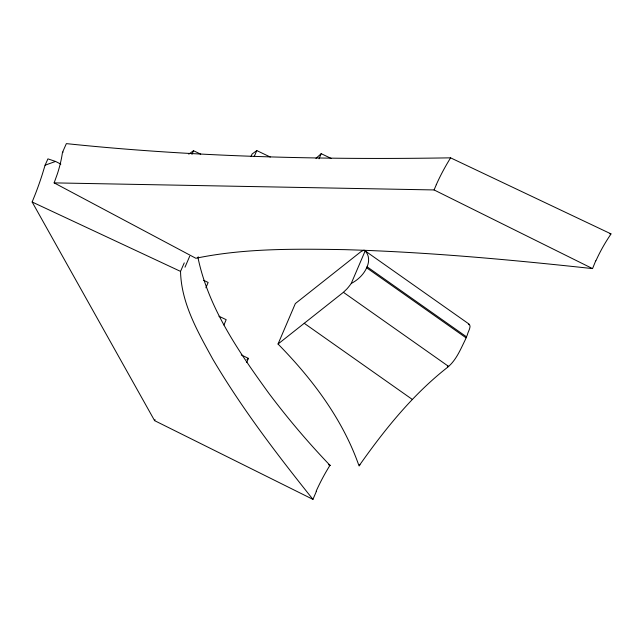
<?xml version="1.0" encoding="UTF-8"?>
<svg xmlns="http://www.w3.org/2000/svg" width="643" height="643" viewBox="0 0 643 643"><rect width="100%" height="100%" fill="white"/><g stroke="black" fill="none" stroke-linecap="round" stroke-linejoin="round"><path stroke-width="0.96" d="M609.572 233.747L610.85 233.811L450.59 157.84C322.416 159.914 193.921 156.964 66.358 143.622L62.492 152.359L61.857 156.257A113.184 63.512 -53.5 0 1 57.452 173.674L54.141 182.877L195.85 258.269C244.621 248.166 294.807 248.849 344.367 249.637C427.338 252.016 510.052 259.676 592.541 268.597L595.723 260.809M365.103 250.891A58.264 8.56 -64.3 0 0 363.287 250.392L360.739 251.815L295.338 303.576L278.041 344.029C312.345 378.96 342.743 419.276 359.035 465.894C384.49 429.733 412.557 394.746 447.552 367.322L447.914 366.052M60.844 164.11L55.547 161.441L47.936 158.861L45.082 165.195L42.462 173.843A113.16 37.085 -71.3 0 1 35.461 193.768L32.15 202.006L154.593 420.635L312.948 499.378L316.364 491.397M367.073 266.789C369.379 261.741 369.387 255.038 365.128 250.995L351.223 283.483C358.111 279.85 364.179 274.127 367.073 266.789L466.505 336.836L466.079 337.84A12.161 1.061 -65.8 0 1 465.106 340.123C460.38 349.728 456.056 360.369 447.552 367.322M54.141 182.877L434.081 189.942L436.3 184.71M205.897 287.799L208.139 282.462L203.638 280.316M223.925 325.02L226.175 319.675L218.966 316.243M319.049 158.805L321.195 153.677L331.097 158.411M184.252 262.883L180.538 271.394C181.23 303.199 197.827 331.828 212.696 358.995C241.937 408.61 277.061 454.448 312.948 499.378M154.593 420.635L155.027 419.63M191.944 154.336L193.503 150.719L200.704 154.159M250.979 156.554L252.072 154.031L256.79 150.583L270.293 157.037M254.218 156.538L256.79 150.583M246.639 362.564L248.455 358.368L241.246 354.936M315.938 158.395L321.195 153.677M278.041 344.029L343.491 292.235L346.746 289.093A58.224 8.552 -64.3 0 0 351.078 283.708M343.394 292.308L448.653 366.454M246.912 359.517L248.455 358.368M188.785 154.159L193.503 150.719M45.082 165.195L55.547 161.441M468.377 324.297C472.549 325.004 467.686 332.254 467.397 334.681A12.145 1.029 -65.5 0 1 466.496 336.852M32.15 202.006L180.538 271.394M328.485 464.712L330.156 465.492C308.254 442.665 287.783 418.456 268.758 393.186C238.883 351.858 208.348 308.069 197.899 257.264M434.081 189.942L592.541 268.597M364.372 250.336L469.253 324.225M366.639 267.793L466.079 337.84M304.235 323.3L412.356 399.464M189.701 256.211A105.765 10.714 -67.4 0 1 184.991 267.199M316.171 491.156A122.467 55.451 -73.9 0 1 330.06 465.21M198.309 256.879A105.54 38.098 -58.9 0 1 198.036 257.546M62.484 152.343A115.748 88.959 -88.9 0 1 63.175 152.086M436.284 184.71A132.691 74.459 -53.5 0 1 450.606 157.848M595.908 260.825A122.467 80.986 -49.6 0 1 611.059 233.915M359.509 465.749A54.8 12.723 -71.2 0 1 359.863 464.576"/></g></svg>
